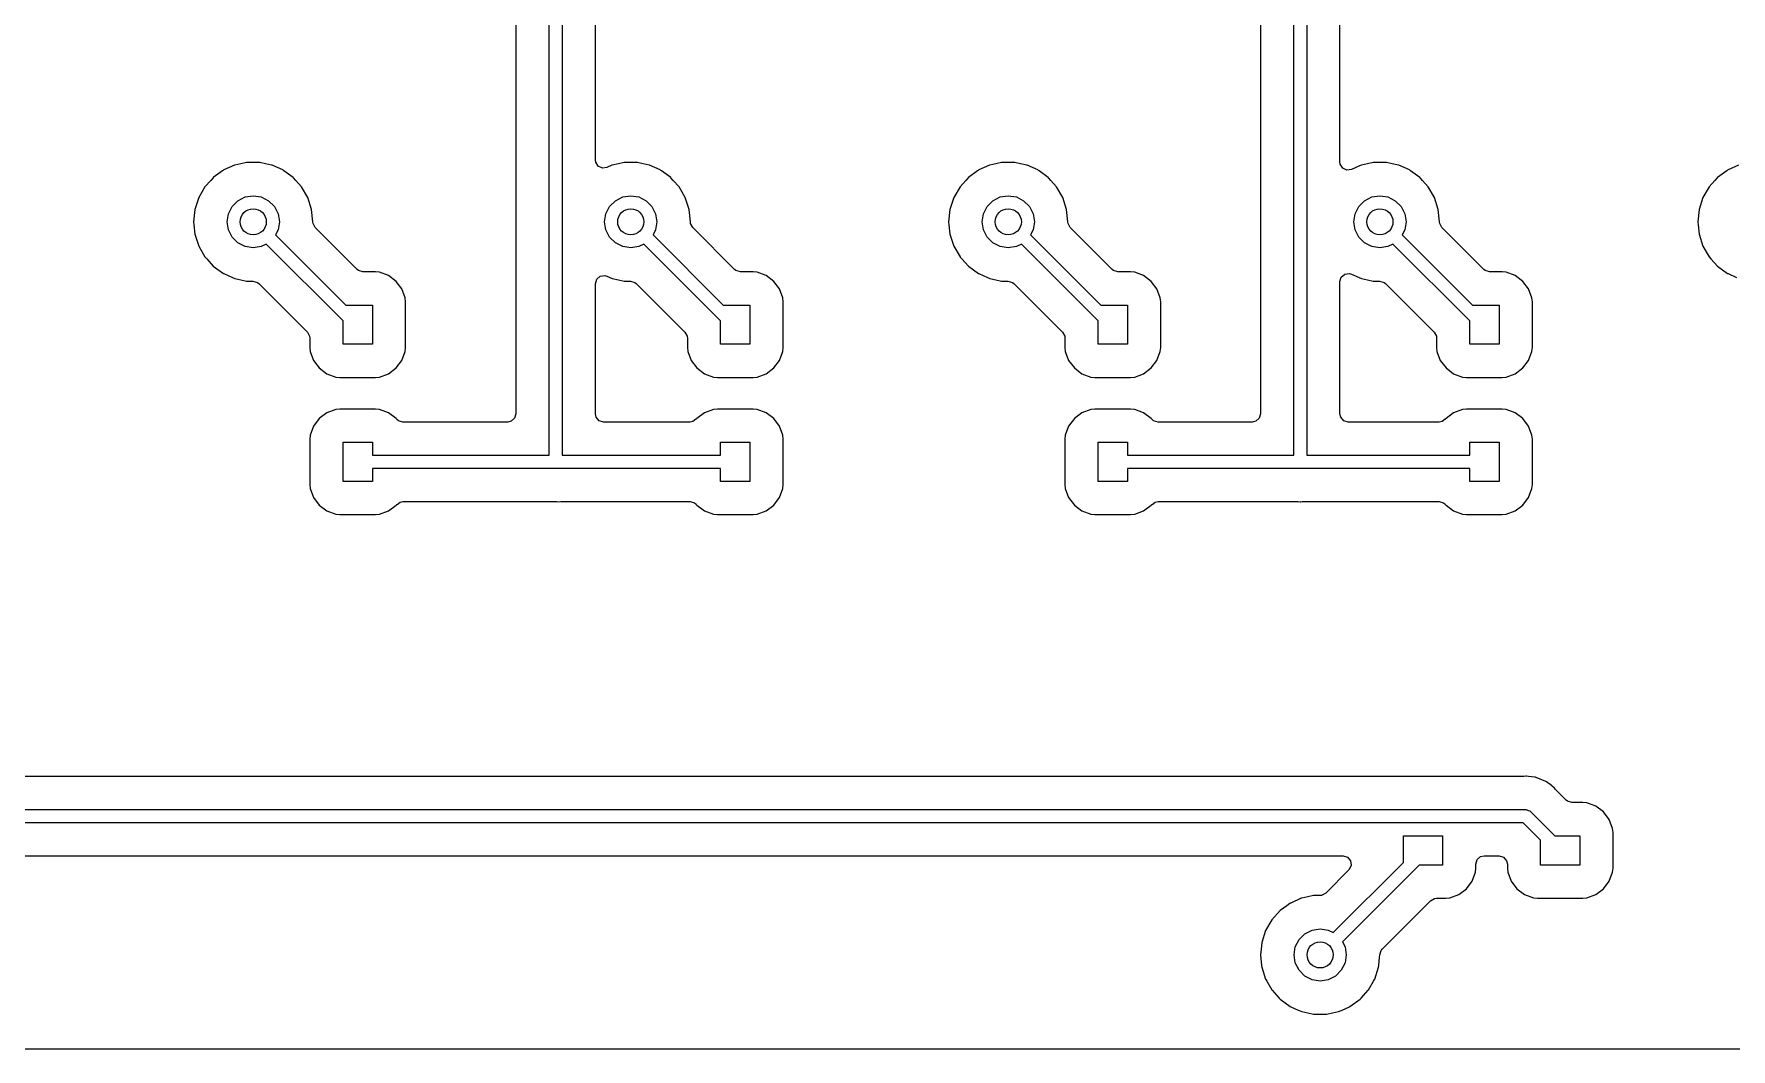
# Model space of a CAD drawing. Extents: x 1.41 to 5.39, y -5.53 to -2.36.
# Drawn here: x 2.048 to 3.071, y -5.529 to -4.917 of the extents above; entities that cross this region are included whole.
import ezdxf

# ---------------------------------------------------------------- set-up
doc = ezdxf.new("R2010")
doc.units = 0
doc.header["$MEASUREMENT"] = 0
doc.layers.add('BLACK', color=7, linetype='CONTINUOUS')

msp = doc.modelspace()

# ---------------------------------------------------------------- linework, layer by layer
at = {"layer": 'BLACK', "linetype": 'CONTINUOUS'}
for p, q in [((2.35827, -5.17126), (2.35827, -4.88189)), ((2.36614, -4.88189), (2.36614, -5.17126)), ((2.80709, -5.17126), (2.80709, -4.88189)), ((2.81496, -4.88189), (2.81496, -5.17126)), ((2.33825, -4.89678), (2.33825, -5.14628)), ((2.38616, -4.99321), (2.38616, -4.899)), ((2.78707, -4.89678), (2.78707, -5.14628)), ((2.83498, -4.99444), (2.83498, -4.899)), ((2.1614, -4.99976), (2.15586, -5.00378)), ((2.16173, -4.99952), (2.1614, -4.99976)), ((2.16194, -4.99937), (2.16173, -4.99952)), ((2.16173, -4.99952), (2.16173, -4.99952)), ((2.16218, -4.99926), (2.16194, -4.99937)), ((2.16857, -4.99641), (2.16218, -4.99926)), ((2.16218, -4.99926), (2.16218, -4.99926)), ((2.16881, -4.99631), (2.16857, -4.99641)), ((2.16857, -4.99641), (2.16857, -4.99641)), ((2.17248, -4.99553), (2.16881, -4.99631)), ((2.17591, -4.9948), (2.17248, -4.99553)), ((2.17616, -4.99474), (2.17591, -4.9948)), ((2.17591, -4.9948), (2.17591, -4.9948)), ((2.18368, -4.99474), (2.17616, -4.99474)), ((2.18393, -4.9948), (2.18368, -4.99474)), ((2.18736, -4.99553), (2.18393, -4.9948)), ((2.18393, -4.9948), (2.18393, -4.9948)), ((2.19103, -4.99631), (2.18736, -4.99553)), ((2.19127, -4.99641), (2.19103, -4.99631)), ((2.19767, -4.99926), (2.19127, -4.99641)), ((2.19127, -4.99641), (2.19127, -4.99641)), ((2.1979, -4.99937), (2.19767, -4.99926)), ((2.19767, -4.99926), (2.19767, -4.99926)), ((2.19811, -4.99952), (2.1979, -4.99937)), ((2.19844, -4.99976), (2.19811, -4.99952)), ((2.19811, -4.99952), (2.19811, -4.99952)), ((2.20399, -5.00378), (2.19844, -4.99976)), ((2.38635, -4.99456), (2.38616, -4.99321)), ((2.38784, -4.99693), (2.38635, -4.99456)), ((2.39037, -4.99812), (2.38784, -4.99693)), ((2.39314, -4.99774), (2.39037, -4.99812)), ((2.39613, -4.99641), (2.39314, -4.99774)), ((2.39637, -4.99631), (2.39613, -4.99641)), ((2.39613, -4.99641), (2.39613, -4.99641)), ((2.40004, -4.99553), (2.39637, -4.99631)), ((2.40347, -4.9948), (2.40004, -4.99553)), ((2.40372, -4.99474), (2.40347, -4.9948)), ((2.40347, -4.9948), (2.40347, -4.9948)), ((2.41124, -4.99474), (2.40372, -4.99474)), ((2.41149, -4.9948), (2.41124, -4.99474)), ((2.41492, -4.99553), (2.41149, -4.9948)), ((2.41149, -4.9948), (2.41149, -4.9948)), ((2.41859, -4.99631), (2.41492, -4.99553)), ((2.41883, -4.99641), (2.41859, -4.99631)), ((2.42523, -4.99926), (2.41883, -4.99641)), ((2.41883, -4.99641), (2.41883, -4.99641)), ((2.42546, -4.99937), (2.42523, -4.99926)), ((2.42523, -4.99926), (2.42523, -4.99926)), ((2.42567, -4.99952), (2.42546, -4.99937)), ((2.426, -4.99976), (2.42567, -4.99952)), ((2.42567, -4.99952), (2.42567, -4.99952)), ((2.43155, -5.00378), (2.426, -4.99976)), ((2.61652, -4.99976), (2.61097, -5.00378)), ((2.61685, -4.99952), (2.61652, -4.99976)), ((2.61706, -4.99937), (2.61685, -4.99952)), ((2.61685, -4.99952), (2.61685, -4.99952)), ((2.61729, -4.99926), (2.61706, -4.99937)), ((2.62369, -4.99641), (2.61729, -4.99926)), ((2.61729, -4.99926), (2.61729, -4.99926)), ((2.62393, -4.99631), (2.62369, -4.99641)), ((2.62369, -4.99641), (2.62369, -4.99641)), ((2.6276, -4.99553), (2.62393, -4.99631)), ((2.63103, -4.9948), (2.6276, -4.99553)), ((2.63128, -4.99474), (2.63103, -4.9948)), ((2.63103, -4.9948), (2.63103, -4.9948)), ((2.6388, -4.99474), (2.63128, -4.99474)), ((2.63905, -4.9948), (2.6388, -4.99474)), ((2.64248, -4.99553), (2.63905, -4.9948)), ((2.63905, -4.9948), (2.63905, -4.9948)), ((2.64615, -4.99631), (2.64248, -4.99553)), ((2.64639, -4.99641), (2.64615, -4.99631)), ((2.65278, -4.99926), (2.64639, -4.99641)), ((2.64639, -4.99641), (2.64639, -4.99641)), ((2.65302, -4.99937), (2.65278, -4.99926)), ((2.65278, -4.99926), (2.65278, -4.99926)), ((2.65323, -4.99952), (2.65302, -4.99937)), ((2.65356, -4.99976), (2.65323, -4.99952)), ((2.65323, -4.99952), (2.65323, -4.99952)), ((2.6591, -5.00378), (2.65356, -4.99976)), ((2.83517, -4.99579), (2.83498, -4.99444)), ((2.83666, -4.99816), (2.83517, -4.99579)), ((2.83919, -4.99934), (2.83666, -4.99816)), ((2.84196, -4.99897), (2.83919, -4.99934)), ((2.84628, -4.99705), (2.84196, -4.99897)), ((2.8477, -4.99641), (2.84628, -4.99705)), ((2.84794, -4.99631), (2.8477, -4.99641)), ((2.8477, -4.99641), (2.8477, -4.99641)), ((2.85162, -4.99553), (2.84794, -4.99631)), ((2.85504, -4.9948), (2.85162, -4.99553)), ((2.8553, -4.99474), (2.85504, -4.9948)), ((2.85504, -4.9948), (2.85504, -4.9948)), ((2.86281, -4.99474), (2.8553, -4.99474)), ((2.86307, -4.9948), (2.86281, -4.99474)), ((2.86649, -4.99553), (2.86307, -4.9948)), ((2.86307, -4.9948), (2.86307, -4.9948)), ((2.87017, -4.99631), (2.86649, -4.99553)), ((2.87041, -4.99641), (2.87017, -4.99631)), ((2.8768, -4.99926), (2.87041, -4.99641)), ((2.87041, -4.99641), (2.87041, -4.99641)), ((2.87704, -4.99937), (2.8768, -4.99926)), ((2.8768, -4.99926), (2.8768, -4.99926)), ((2.87725, -4.99952), (2.87704, -4.99937)), ((2.87758, -4.99976), (2.87725, -4.99952)), ((2.87725, -4.99952), (2.87725, -4.99952)), ((2.88312, -5.00378), (2.87758, -4.99976)), ((3.06809, -4.99976), (3.06255, -5.00378)), ((3.06842, -4.99952), (3.06809, -4.99976)), ((3.06863, -4.99937), (3.06842, -4.99952)), ((3.06842, -4.99952), (3.06842, -4.99952)), ((3.06887, -4.99926), (3.06863, -4.99937)), ((3.07526, -4.99641), (3.06887, -4.99926)), ((3.06887, -4.99926), (3.06887, -4.99926)), ((2.15083, -5.00937), (2.14707, -5.01588)), ((2.15431, -5.00551), (2.15083, -5.00937)), ((2.15568, -5.00398), (2.15431, -5.00551)), ((2.15586, -5.00378), (2.15568, -5.00398)), ((2.15568, -5.00398), (2.15568, -5.00398)), ((2.20416, -5.00398), (2.20399, -5.00378)), ((2.20554, -5.00551), (2.20416, -5.00398)), ((2.20416, -5.00398), (2.20416, -5.00398)), ((2.20902, -5.00937), (2.20554, -5.00551)), ((2.21278, -5.01588), (2.20902, -5.00937)), ((2.43172, -5.00398), (2.43155, -5.00378)), ((2.4331, -5.00551), (2.43172, -5.00398)), ((2.43172, -5.00398), (2.43172, -5.00398)), ((2.43658, -5.00937), (2.4331, -5.00551)), ((2.44034, -5.01588), (2.43658, -5.00937)), ((2.60594, -5.00937), (2.60218, -5.01588)), ((2.60942, -5.00551), (2.60594, -5.00937)), ((2.6108, -5.00398), (2.60942, -5.00551)), ((2.61097, -5.00378), (2.6108, -5.00398)), ((2.6108, -5.00398), (2.6108, -5.00398)), ((2.65928, -5.00398), (2.6591, -5.00378)), ((2.66066, -5.00551), (2.65928, -5.00398)), ((2.65928, -5.00398), (2.65928, -5.00398)), ((2.66414, -5.00937), (2.66066, -5.00551)), ((2.66789, -5.01588), (2.66414, -5.00937)), ((2.88329, -5.00398), (2.88312, -5.00378)), ((2.88467, -5.00551), (2.88329, -5.00398)), ((2.88329, -5.00398), (2.88329, -5.00398)), ((2.88815, -5.00937), (2.88467, -5.00551)), ((2.89191, -5.01588), (2.88815, -5.00937)), ((3.05752, -5.00937), (3.05376, -5.01588)), ((3.061, -5.00551), (3.05752, -5.00937)), ((3.06238, -5.00398), (3.061, -5.00551)), ((3.06255, -5.00378), (3.06238, -5.00398)), ((3.06238, -5.00398), (3.06238, -5.00398)), ((2.14707, -5.01588), (2.14474, -5.02303)), ((2.16494, -5.02565), (2.16718, -5.02126)), ((2.16718, -5.02126), (2.17066, -5.01777)), ((2.17066, -5.01777), (2.17505, -5.01553)), ((2.17505, -5.01553), (2.17992, -5.01476)), ((2.17992, -5.01476), (2.18479, -5.01553)), ((2.18479, -5.01553), (2.18918, -5.01777)), ((2.18918, -5.01777), (2.19266, -5.02126)), ((2.19266, -5.02126), (2.1949, -5.02565)), ((2.2151, -5.02303), (2.21278, -5.01588)), ((2.3925, -5.02565), (2.39474, -5.02126)), ((2.39474, -5.02126), (2.39822, -5.01777)), ((2.39822, -5.01777), (2.40261, -5.01553)), ((2.40261, -5.01553), (2.40748, -5.01476)), ((2.40748, -5.01476), (2.41235, -5.01553)), ((2.41235, -5.01553), (2.41674, -5.01777)), ((2.41674, -5.01777), (2.42022, -5.02126)), ((2.42022, -5.02126), (2.42246, -5.02565)), ((2.44266, -5.02303), (2.44034, -5.01588)), ((2.60218, -5.01588), (2.59986, -5.02303)), ((2.62006, -5.02565), (2.6223, -5.02126)), ((2.6223, -5.02126), (2.62578, -5.01777)), ((2.62578, -5.01777), (2.63017, -5.01553)), ((2.63017, -5.01553), (2.63504, -5.01476)), ((2.63504, -5.01476), (2.63991, -5.01553)), ((2.63991, -5.01553), (2.6443, -5.01777)), ((2.6443, -5.01777), (2.64778, -5.02126)), ((2.64778, -5.02126), (2.65002, -5.02565)), ((2.67022, -5.02303), (2.66789, -5.01588)), ((2.84408, -5.02565), (2.84631, -5.02126)), ((2.84631, -5.02126), (2.8498, -5.01777)), ((2.8498, -5.01777), (2.85419, -5.01553)), ((2.85419, -5.01553), (2.85906, -5.01476)), ((2.85906, -5.01476), (2.86392, -5.01553)), ((2.86392, -5.01553), (2.86831, -5.01777)), ((2.86831, -5.01777), (2.8718, -5.02126)), ((2.8718, -5.02126), (2.87403, -5.02565)), ((2.89423, -5.02303), (2.89191, -5.01588)), ((3.05376, -5.01588), (3.05144, -5.02303)), ((2.14474, -5.02303), (2.14396, -5.03051)), ((2.14396, -5.03051), (2.14398, -5.03077)), ((2.14398, -5.03077), (2.14415, -5.0324)), ((2.14415, -5.0324), (2.14474, -5.03799)), ((2.16417, -5.03051), (2.16494, -5.02565)), ((2.16494, -5.03538), (2.16417, -5.03051)), ((2.1949, -5.02565), (2.19567, -5.03051)), ((2.19567, -5.03051), (2.1949, -5.03538)), ((2.21589, -5.03051), (2.2151, -5.02303)), ((2.21587, -5.03064), (2.21589, -5.03051)), ((2.21597, -5.03157), (2.21587, -5.03064)), ((2.21731, -5.03402), (2.21597, -5.03157)), ((2.39173, -5.03051), (2.3925, -5.02565)), ((2.3925, -5.03538), (2.39173, -5.03051)), ((2.42246, -5.02565), (2.42323, -5.03051)), ((2.42323, -5.03051), (2.42246, -5.03538)), ((2.44345, -5.03051), (2.44266, -5.02303)), ((2.44343, -5.03064), (2.44345, -5.03051)), ((2.44353, -5.03157), (2.44343, -5.03064)), ((2.44487, -5.03402), (2.44353, -5.03157)), ((2.59986, -5.02303), (2.59907, -5.03051)), ((2.59907, -5.03051), (2.5991, -5.03077)), ((2.5991, -5.03077), (2.59927, -5.0324)), ((2.59927, -5.0324), (2.59986, -5.03799)), ((2.61929, -5.03051), (2.62006, -5.02565)), ((2.62006, -5.03538), (2.61929, -5.03051)), ((2.65002, -5.02565), (2.65079, -5.03051)), ((2.65079, -5.03051), (2.65002, -5.03538)), ((2.671, -5.03051), (2.67022, -5.02303)), ((2.67099, -5.03064), (2.671, -5.03051)), ((2.67109, -5.03157), (2.67099, -5.03064)), ((2.67243, -5.03402), (2.67109, -5.03157)), ((2.84331, -5.03051), (2.84408, -5.02565)), ((2.84408, -5.03538), (2.84331, -5.03051)), ((2.87403, -5.02565), (2.8748, -5.03051)), ((2.8748, -5.03051), (2.87403, -5.03538)), ((2.89502, -5.03051), (2.89423, -5.02303)), ((2.89501, -5.03064), (2.89502, -5.03051)), ((2.89511, -5.03157), (2.89501, -5.03064)), ((2.89645, -5.03402), (2.89511, -5.03157)), ((3.05144, -5.02303), (3.05065, -5.03051)), ((3.05065, -5.03051), (3.05068, -5.03077)), ((3.05068, -5.03077), (3.05085, -5.0324)), ((3.05085, -5.0324), (3.05144, -5.03799)), ((2.14474, -5.03799), (2.14707, -5.04514)), ((2.16718, -5.03977), (2.16494, -5.03538)), ((2.17066, -5.04325), (2.16718, -5.03977)), ((2.1949, -5.03538), (2.19337, -5.03839)), ((2.19337, -5.03839), (2.23569, -5.08071)), ((2.24253, -5.05924), (2.21731, -5.03402)), ((2.39474, -5.03977), (2.3925, -5.03538)), ((2.39822, -5.04325), (2.39474, -5.03977)), ((2.42246, -5.03538), (2.42092, -5.03839)), ((2.42092, -5.03839), (2.46324, -5.08071)), ((2.47008, -5.05924), (2.44487, -5.03402)), ((2.59986, -5.03799), (2.60218, -5.04514)), ((2.6223, -5.03977), (2.62006, -5.03538)), ((2.62578, -5.04325), (2.6223, -5.03977)), ((2.65002, -5.03538), (2.64848, -5.03839)), ((2.64848, -5.03839), (2.6908, -5.08071)), ((2.69764, -5.05924), (2.67243, -5.03402)), ((2.84631, -5.03977), (2.84408, -5.03538)), ((2.8498, -5.04325), (2.84631, -5.03977)), ((2.87403, -5.03538), (2.8725, -5.03839)), ((2.8725, -5.03839), (2.91482, -5.08071)), ((2.92166, -5.05924), (2.89645, -5.03402)), ((3.05144, -5.03799), (3.05376, -5.04514)), ((2.14707, -5.04514), (2.15083, -5.05165)), ((2.15083, -5.05165), (2.151, -5.05184)), ((2.151, -5.05184), (2.151, -5.05184)), ((2.151, -5.05184), (2.15187, -5.05281)), ((2.15187, -5.05281), (2.15586, -5.05724)), ((2.17505, -5.04549), (2.17066, -5.04325)), ((2.17992, -5.04626), (2.17505, -5.04549)), ((2.18479, -5.04549), (2.17992, -5.04626)), ((2.1878, -5.04396), (2.18479, -5.04549)), ((2.23406, -5.09021), (2.1878, -5.04396)), ((2.40261, -5.04549), (2.39822, -5.04325)), ((2.40748, -5.04626), (2.40261, -5.04549)), ((2.41235, -5.04549), (2.40748, -5.04626)), ((2.41536, -5.04396), (2.41235, -5.04549)), ((2.46161, -5.09021), (2.41536, -5.04396)), ((2.60218, -5.04514), (2.60594, -5.05165)), ((2.60594, -5.05165), (2.60612, -5.05184)), ((2.60612, -5.05184), (2.60612, -5.05184)), ((2.60612, -5.05184), (2.60699, -5.05281)), ((2.60699, -5.05281), (2.61097, -5.05724)), ((2.63017, -5.04549), (2.62578, -5.04325)), ((2.63504, -5.04626), (2.63017, -5.04549)), ((2.63991, -5.04549), (2.63504, -5.04626)), ((2.64292, -5.04396), (2.63991, -5.04549)), ((2.68917, -5.09021), (2.64292, -5.04396)), ((2.85419, -5.04549), (2.8498, -5.04325)), ((2.85906, -5.04626), (2.85419, -5.04549)), ((2.86392, -5.04549), (2.85906, -5.04626)), ((2.86693, -5.04396), (2.86392, -5.04549)), ((2.91319, -5.09021), (2.86693, -5.04396)), ((3.05376, -5.04514), (3.05752, -5.05165)), ((3.05752, -5.05165), (3.05769, -5.05184)), ((3.05769, -5.05184), (3.05769, -5.05184)), ((3.05769, -5.05184), (3.05856, -5.05281)), ((3.05856, -5.05281), (3.06255, -5.05724)), ((2.15586, -5.05724), (2.16194, -5.06166)), ((2.16194, -5.06166), (2.16218, -5.06176)), ((2.16218, -5.06176), (2.16218, -5.06176)), ((2.16218, -5.06176), (2.16737, -5.06408)), ((2.24335, -5.0599), (2.24253, -5.05924)), ((2.24603, -5.06069), (2.24335, -5.0599)), ((2.25367, -5.06069), (2.24603, -5.06069)), ((2.25611, -5.06095), (2.25367, -5.06069)), ((2.26148, -5.06297), (2.25611, -5.06095)), ((2.26607, -5.06641), (2.26148, -5.06297)), ((2.38695, -5.06513), (2.38906, -5.0633)), ((2.38906, -5.0633), (2.39183, -5.0629)), ((2.39183, -5.0629), (2.39314, -5.06328)), ((2.39314, -5.06328), (2.39637, -5.06472)), ((2.47091, -5.0599), (2.47008, -5.05924)), ((2.47359, -5.06069), (2.47091, -5.0599)), ((2.48123, -5.06069), (2.47359, -5.06069)), ((2.48367, -5.06095), (2.48123, -5.06069)), ((2.48904, -5.06297), (2.48367, -5.06095)), ((2.49363, -5.06641), (2.48904, -5.06297)), ((2.61097, -5.05724), (2.61706, -5.06166)), ((2.61706, -5.06166), (2.61729, -5.06176)), ((2.61729, -5.06176), (2.61729, -5.06176)), ((2.61729, -5.06176), (2.62249, -5.06408)), ((2.69847, -5.0599), (2.69764, -5.05924)), ((2.70115, -5.06069), (2.69847, -5.0599)), ((2.70878, -5.06069), (2.70115, -5.06069)), ((2.71123, -5.06095), (2.70878, -5.06069)), ((2.7166, -5.06297), (2.71123, -5.06095)), ((2.72119, -5.06641), (2.7166, -5.06297)), ((2.83577, -5.0639), (2.83788, -5.06207)), ((2.83788, -5.06207), (2.84065, -5.06167)), ((2.84065, -5.06167), (2.84196, -5.06205)), ((2.84196, -5.06205), (2.84794, -5.06472)), ((2.92248, -5.0599), (2.92166, -5.05924)), ((2.92517, -5.06069), (2.92248, -5.0599)), ((2.9328, -5.06069), (2.92517, -5.06069)), ((2.93525, -5.06095), (2.9328, -5.06069)), ((2.94062, -5.06297), (2.93525, -5.06095)), ((2.94521, -5.06641), (2.94062, -5.06297)), ((3.06255, -5.05724), (3.06863, -5.06166)), ((3.06863, -5.06166), (3.06887, -5.06176)), ((3.06887, -5.06176), (3.06887, -5.06176)), ((3.06887, -5.06176), (3.07407, -5.06408)), ((2.16737, -5.06408), (2.16881, -5.06472)), ((2.16881, -5.06472), (2.17248, -5.0655)), ((2.17248, -5.0655), (2.17591, -5.06623)), ((2.17591, -5.06623), (2.17591, -5.06623)), ((2.17591, -5.06623), (2.17616, -5.06628)), ((2.17616, -5.06628), (2.17975, -5.06628)), ((2.17975, -5.06628), (2.18244, -5.06707)), ((2.18244, -5.06707), (2.18326, -5.06773)), ((2.18326, -5.06773), (2.21258, -5.09705)), ((2.26951, -5.071), (2.26607, -5.06641)), ((2.27153, -5.07637), (2.26951, -5.071)), ((2.38616, -5.06781), (2.38695, -5.06513)), ((2.38616, -5.14628), (2.38616, -5.06781)), ((2.39637, -5.06472), (2.40004, -5.0655)), ((2.40004, -5.0655), (2.40347, -5.06623)), ((2.40347, -5.06623), (2.40347, -5.06623)), ((2.40347, -5.06623), (2.40372, -5.06628)), ((2.40372, -5.06628), (2.40731, -5.06628)), ((2.40731, -5.06628), (2.41, -5.06707)), ((2.41, -5.06707), (2.41082, -5.06773)), ((2.41082, -5.06773), (2.44014, -5.09705)), ((2.49707, -5.071), (2.49363, -5.06641)), ((2.49908, -5.07637), (2.49707, -5.071)), ((2.62249, -5.06408), (2.62393, -5.06472)), ((2.62393, -5.06472), (2.6276, -5.0655)), ((2.6276, -5.0655), (2.63103, -5.06623)), ((2.63103, -5.06623), (2.63103, -5.06623)), ((2.63103, -5.06623), (2.63128, -5.06628)), ((2.63128, -5.06628), (2.63487, -5.06628)), ((2.63487, -5.06628), (2.63755, -5.06707)), ((2.63755, -5.06707), (2.63838, -5.06773)), ((2.63838, -5.06773), (2.6677, -5.09705)), ((2.72463, -5.071), (2.72119, -5.06641)), ((2.72664, -5.07637), (2.72463, -5.071)), ((2.83498, -5.06658), (2.83577, -5.0639)), ((2.83498, -5.14628), (2.83498, -5.06658)), ((2.84794, -5.06472), (2.85162, -5.0655)), ((2.85162, -5.0655), (2.85504, -5.06623)), ((2.85504, -5.06623), (2.85504, -5.06623)), ((2.85504, -5.06623), (2.8553, -5.06628)), ((2.8553, -5.06628), (2.85889, -5.06628)), ((2.85889, -5.06628), (2.86157, -5.06707)), ((2.86157, -5.06707), (2.8624, -5.06773)), ((2.8624, -5.06773), (2.89172, -5.09705)), ((2.94865, -5.071), (2.94521, -5.06641)), ((2.95066, -5.07637), (2.94865, -5.071)), ((2.23569, -5.08071), (2.25177, -5.08071)), ((2.25177, -5.08071), (2.25177, -5.10433)), ((2.27179, -5.07881), (2.27153, -5.07637)), ((2.27179, -5.10623), (2.27179, -5.07881)), ((2.46324, -5.08071), (2.47933, -5.08071)), ((2.47933, -5.08071), (2.47933, -5.10433)), ((2.49935, -5.07881), (2.49908, -5.07637)), ((2.49935, -5.10623), (2.49935, -5.07881)), ((2.6908, -5.08071), (2.70689, -5.08071)), ((2.70689, -5.08071), (2.70689, -5.10433)), ((2.72691, -5.07881), (2.72664, -5.07637)), ((2.72691, -5.10623), (2.72691, -5.07881)), ((2.91482, -5.08071), (2.93091, -5.08071)), ((2.93091, -5.08071), (2.93091, -5.10433)), ((2.95093, -5.07881), (2.95066, -5.07637)), ((2.95093, -5.10623), (2.95093, -5.07881)), ((2.23406, -5.10433), (2.23406, -5.09021)), ((2.46161, -5.10433), (2.46161, -5.09021)), ((2.68917, -5.10433), (2.68917, -5.09021)), ((2.91319, -5.10433), (2.91319, -5.09021)), ((2.21258, -5.09705), (2.21392, -5.09951)), ((2.21392, -5.09951), (2.21404, -5.10056)), ((2.21404, -5.10056), (2.21404, -5.10623)), ((2.25177, -5.10433), (2.23406, -5.10433)), ((2.44014, -5.09705), (2.44148, -5.09951)), ((2.44148, -5.09951), (2.44159, -5.10056)), ((2.44159, -5.10056), (2.44159, -5.10623)), ((2.47933, -5.10433), (2.46161, -5.10433)), ((2.6677, -5.09705), (2.66904, -5.09951)), ((2.66904, -5.09951), (2.66915, -5.10056)), ((2.66915, -5.10056), (2.66915, -5.10623)), ((2.70689, -5.10433), (2.68917, -5.10433)), ((2.89172, -5.09705), (2.89306, -5.09951)), ((2.89306, -5.09951), (2.89317, -5.10056)), ((2.89317, -5.10056), (2.89317, -5.10623)), ((2.93091, -5.10433), (2.91319, -5.10433)), ((2.21404, -5.10623), (2.2143, -5.10867)), ((2.2143, -5.10867), (2.21631, -5.11404)), ((2.21631, -5.11404), (2.21975, -5.11863)), ((2.26607, -5.11863), (2.26951, -5.11404)), ((2.26951, -5.11404), (2.27153, -5.10867)), ((2.27153, -5.10867), (2.27179, -5.10623)), ((2.44159, -5.10623), (2.44186, -5.10867)), ((2.44186, -5.10867), (2.44387, -5.11404)), ((2.44387, -5.11404), (2.44731, -5.11863)), ((2.49363, -5.11863), (2.49707, -5.11404)), ((2.49707, -5.11404), (2.49908, -5.10867)), ((2.49908, -5.10867), (2.49935, -5.10623)), ((2.66915, -5.10623), (2.66942, -5.10867)), ((2.66942, -5.10867), (2.67143, -5.11404)), ((2.67143, -5.11404), (2.67487, -5.11863)), ((2.72119, -5.11863), (2.72463, -5.11404)), ((2.72463, -5.11404), (2.72664, -5.10867)), ((2.72664, -5.10867), (2.72691, -5.10623)), ((2.89317, -5.10623), (2.89344, -5.10867)), ((2.89344, -5.10867), (2.89545, -5.11404)), ((2.89545, -5.11404), (2.89889, -5.11863)), ((2.94521, -5.11863), (2.94865, -5.11404)), ((2.94865, -5.11404), (2.95066, -5.10867)), ((2.95066, -5.10867), (2.95093, -5.10623)), ((2.21975, -5.11863), (2.22434, -5.12207)), ((2.22434, -5.12207), (2.22971, -5.12408)), ((2.22971, -5.12408), (2.23216, -5.12435)), ((2.23216, -5.12435), (2.25367, -5.12435)), ((2.25367, -5.12435), (2.25611, -5.12408)), ((2.25611, -5.12408), (2.26148, -5.12207)), ((2.26148, -5.12207), (2.26607, -5.11863)), ((2.44731, -5.11863), (2.4519, -5.12207)), ((2.4519, -5.12207), (2.45727, -5.12408)), ((2.45727, -5.12408), (2.45972, -5.12435)), ((2.45972, -5.12435), (2.48123, -5.12435)), ((2.48123, -5.12435), (2.48367, -5.12408)), ((2.48367, -5.12408), (2.48904, -5.12207)), ((2.48904, -5.12207), (2.49363, -5.11863)), ((2.67487, -5.11863), (2.67946, -5.12207)), ((2.67946, -5.12207), (2.68483, -5.12408)), ((2.68483, -5.12408), (2.68728, -5.12435)), ((2.68728, -5.12435), (2.70878, -5.12435)), ((2.70878, -5.12435), (2.71123, -5.12408)), ((2.71123, -5.12408), (2.7166, -5.12207)), ((2.7166, -5.12207), (2.72119, -5.11863)), ((2.89889, -5.11863), (2.90348, -5.12207)), ((2.90348, -5.12207), (2.90885, -5.12408)), ((2.90885, -5.12408), (2.91129, -5.12435)), ((2.91129, -5.12435), (2.9328, -5.12435)), ((2.9328, -5.12435), (2.93525, -5.12408)), ((2.93525, -5.12408), (2.94062, -5.12207)), ((2.94062, -5.12207), (2.94521, -5.11863)), ((2.22971, -5.14363), (2.22434, -5.14565)), ((2.23216, -5.14337), (2.22971, -5.14363)), ((2.25367, -5.14337), (2.23216, -5.14337)), ((2.25611, -5.14363), (2.25367, -5.14337)), ((2.26148, -5.14565), (2.25611, -5.14363)), ((2.45727, -5.14363), (2.4519, -5.14565)), ((2.45972, -5.14337), (2.45727, -5.14363)), ((2.48123, -5.14337), (2.45972, -5.14337)), ((2.48367, -5.14363), (2.48123, -5.14337)), ((2.48904, -5.14565), (2.48367, -5.14363)), ((2.68483, -5.14363), (2.67946, -5.14565)), ((2.68728, -5.14337), (2.68483, -5.14363)), ((2.70878, -5.14337), (2.68728, -5.14337)), ((2.71123, -5.14363), (2.70878, -5.14337)), ((2.7166, -5.14565), (2.71123, -5.14363)), ((2.90885, -5.14363), (2.90348, -5.14565)), ((2.91129, -5.14337), (2.90885, -5.14363)), ((2.9328, -5.14337), (2.91129, -5.14337)), ((2.93525, -5.14363), (2.9328, -5.14337)), ((2.94062, -5.14565), (2.93525, -5.14363)), ((2.21631, -5.15367), (2.2143, -5.15904)), ((2.21975, -5.14908), (2.21631, -5.15367)), ((2.22434, -5.14565), (2.21975, -5.14908)), ((2.26607, -5.14908), (2.26148, -5.14565)), ((2.26629, -5.14937), (2.26607, -5.14908)), ((2.26654, -5.14962), (2.26629, -5.14937)), ((2.26656, -5.14959), (2.26654, -5.14962)), ((2.26749, -5.15045), (2.26656, -5.14959)), ((2.27017, -5.15124), (2.26749, -5.15045)), ((2.33329, -5.15124), (2.27017, -5.15124)), ((2.33535, -5.15079), (2.33329, -5.15124)), ((2.33746, -5.14896), (2.33535, -5.15079)), ((2.33825, -5.14628), (2.33746, -5.14896)), ((2.38661, -5.14834), (2.38616, -5.14628)), ((2.38844, -5.15045), (2.38661, -5.14834)), ((2.39112, -5.15124), (2.38844, -5.15045)), ((2.44322, -5.15124), (2.39112, -5.15124)), ((2.44495, -5.15093), (2.44322, -5.15124)), ((2.44679, -5.14955), (2.44495, -5.15093)), ((2.44685, -5.14962), (2.44679, -5.14955)), ((2.4471, -5.14937), (2.44685, -5.14962)), ((2.44731, -5.14908), (2.4471, -5.14937)), ((2.4519, -5.14565), (2.44731, -5.14908)), ((2.49363, -5.14908), (2.48904, -5.14565)), ((2.49707, -5.15367), (2.49363, -5.14908)), ((2.49908, -5.15904), (2.49707, -5.15367)), ((2.67143, -5.15367), (2.66942, -5.15904)), ((2.67487, -5.14908), (2.67143, -5.15367)), ((2.67946, -5.14565), (2.67487, -5.14908)), ((2.72119, -5.14908), (2.7166, -5.14565)), ((2.7214, -5.14937), (2.72119, -5.14908)), ((2.72165, -5.14962), (2.7214, -5.14937)), ((2.72168, -5.14959), (2.72165, -5.14962)), ((2.72261, -5.15045), (2.72168, -5.14959)), ((2.72529, -5.15124), (2.72261, -5.15045)), ((2.78211, -5.15124), (2.72529, -5.15124)), ((2.78417, -5.15079), (2.78211, -5.15124)), ((2.78628, -5.14896), (2.78417, -5.15079)), ((2.78707, -5.14628), (2.78628, -5.14896)), ((2.83543, -5.14834), (2.83498, -5.14628)), ((2.83726, -5.15045), (2.83543, -5.14834)), ((2.83994, -5.15124), (2.83726, -5.15045)), ((2.89479, -5.15124), (2.83994, -5.15124)), ((2.89652, -5.15093), (2.89479, -5.15124)), ((2.89836, -5.14955), (2.89652, -5.15093)), ((2.89843, -5.14962), (2.89836, -5.14955)), ((2.89868, -5.14937), (2.89843, -5.14962)), ((2.89889, -5.14908), (2.89868, -5.14937)), ((2.90348, -5.14565), (2.89889, -5.14908)), ((2.94521, -5.14908), (2.94062, -5.14565)), ((2.94865, -5.15367), (2.94521, -5.14908)), ((2.95066, -5.15904), (2.94865, -5.15367)), ((2.2143, -5.15904), (2.21404, -5.16149)), ((2.21404, -5.16149), (2.21404, -5.1889)), ((2.23406, -5.18701), (2.23406, -5.16339)), ((2.23406, -5.16339), (2.25177, -5.16339)), ((2.25177, -5.16339), (2.25177, -5.17126)), ((2.46161, -5.17126), (2.46161, -5.16339)), ((2.46161, -5.16339), (2.47933, -5.16339)), ((2.47933, -5.16339), (2.47933, -5.18701)), ((2.49935, -5.16149), (2.49908, -5.15904)), ((2.49935, -5.1889), (2.49935, -5.16149)), ((2.66942, -5.15904), (2.66915, -5.16149)), ((2.66915, -5.16149), (2.66915, -5.1889)), ((2.68917, -5.18701), (2.68917, -5.16339)), ((2.68917, -5.16339), (2.70689, -5.16339)), ((2.70689, -5.16339), (2.70689, -5.17126)), ((2.91319, -5.17126), (2.91319, -5.16339)), ((2.91319, -5.16339), (2.93091, -5.16339)), ((2.93091, -5.16339), (2.93091, -5.18701)), ((2.95093, -5.16149), (2.95066, -5.15904)), ((2.95093, -5.1889), (2.95093, -5.16149)), ((2.25177, -5.17126), (2.35827, -5.17126)), ((2.36614, -5.17126), (2.46161, -5.17126)), ((2.70689, -5.17126), (2.80709, -5.17126)), ((2.81496, -5.17126), (2.91319, -5.17126)), ((2.46161, -5.17913), (2.25177, -5.17913)), ((2.25177, -5.17913), (2.25177, -5.18701)), ((2.46161, -5.18701), (2.46161, -5.17913)), ((2.91319, -5.17913), (2.70689, -5.17913)), ((2.70689, -5.17913), (2.70689, -5.18701)), ((2.91319, -5.18701), (2.91319, -5.17913)), ((2.21404, -5.1889), (2.2143, -5.19135)), ((2.2143, -5.19135), (2.21631, -5.19672)), ((2.25177, -5.18701), (2.23406, -5.18701)), ((2.47933, -5.18701), (2.46161, -5.18701)), ((2.49707, -5.19672), (2.49908, -5.19135)), ((2.49908, -5.19135), (2.49935, -5.1889)), ((2.66915, -5.1889), (2.66942, -5.19135)), ((2.66942, -5.19135), (2.67143, -5.19672)), ((2.70689, -5.18701), (2.68917, -5.18701)), ((2.93091, -5.18701), (2.91319, -5.18701)), ((2.94865, -5.19672), (2.95066, -5.19135)), ((2.95066, -5.19135), (2.95093, -5.1889)), ((2.21631, -5.19672), (2.21975, -5.20131)), ((2.21975, -5.20131), (2.22434, -5.20475)), ((2.22434, -5.20475), (2.22971, -5.20676)), ((2.22971, -5.20676), (2.23216, -5.20703)), ((2.25367, -5.20703), (2.25611, -5.20676)), ((2.25611, -5.20676), (2.26148, -5.20475)), ((2.26148, -5.20475), (2.26607, -5.20131)), ((2.26607, -5.20131), (2.26629, -5.20103)), ((2.26629, -5.20103), (2.26654, -5.20078)), ((2.26654, -5.20078), (2.2666, -5.20084)), ((2.2666, -5.20084), (2.26844, -5.19947)), ((2.26844, -5.19947), (2.27017, -5.19915)), ((2.27017, -5.19915), (2.36228, -5.19915)), ((2.36228, -5.19915), (2.36293, -5.1992)), ((2.36293, -5.1992), (2.36417, -5.19936)), ((2.36417, -5.19936), (2.36542, -5.1992)), ((2.36542, -5.1992), (2.36607, -5.19915)), ((2.36607, -5.19915), (2.44322, -5.19915)), ((2.44322, -5.19915), (2.4459, -5.19994)), ((2.4459, -5.19994), (2.44682, -5.2008)), ((2.44682, -5.2008), (2.44685, -5.20078)), ((2.44685, -5.20078), (2.4471, -5.20103)), ((2.4471, -5.20103), (2.44731, -5.20131)), ((2.44731, -5.20131), (2.4519, -5.20475)), ((2.4519, -5.20475), (2.45727, -5.20676)), ((2.45727, -5.20676), (2.45972, -5.20703)), ((2.48123, -5.20703), (2.48367, -5.20676)), ((2.48367, -5.20676), (2.48904, -5.20475)), ((2.48904, -5.20475), (2.49363, -5.20131)), ((2.49363, -5.20131), (2.49707, -5.19672)), ((2.67143, -5.19672), (2.67487, -5.20131)), ((2.67487, -5.20131), (2.67946, -5.20475)), ((2.67946, -5.20475), (2.68483, -5.20676)), ((2.68483, -5.20676), (2.68728, -5.20703)), ((2.70878, -5.20703), (2.71123, -5.20676)), ((2.71123, -5.20676), (2.7166, -5.20475)), ((2.7166, -5.20475), (2.72119, -5.20131)), ((2.72119, -5.20131), (2.7214, -5.20103)), ((2.7214, -5.20103), (2.72165, -5.20078)), ((2.72165, -5.20078), (2.72172, -5.20084)), ((2.72172, -5.20084), (2.72356, -5.19947)), ((2.72356, -5.19947), (2.72529, -5.19915)), ((2.72529, -5.19915), (2.80913, -5.19915)), ((2.80913, -5.19915), (2.80978, -5.1992)), ((2.80978, -5.1992), (2.81102, -5.19936)), ((2.81102, -5.19936), (2.81135, -5.19932)), ((2.81135, -5.19932), (2.81227, -5.1992)), ((2.81227, -5.1992), (2.81292, -5.19915)), ((2.81292, -5.19915), (2.89479, -5.19915)), ((2.89479, -5.19915), (2.89747, -5.19994)), ((2.89747, -5.19994), (2.8984, -5.2008)), ((2.8984, -5.2008), (2.89843, -5.20078)), ((2.89843, -5.20078), (2.89868, -5.20103)), ((2.89868, -5.20103), (2.89889, -5.20131)), ((2.89889, -5.20131), (2.90348, -5.20475)), ((2.90348, -5.20475), (2.90885, -5.20676)), ((2.90885, -5.20676), (2.91129, -5.20703)), ((2.9328, -5.20703), (2.93525, -5.20676)), ((2.93525, -5.20676), (2.94062, -5.20475)), ((2.94062, -5.20475), (2.94521, -5.20131)), ((2.94521, -5.20131), (2.94865, -5.19672)), ((2.23216, -5.20703), (2.25367, -5.20703)), ((2.45972, -5.20703), (2.48123, -5.20703)), ((2.68728, -5.20703), (2.70878, -5.20703)), ((2.91129, -5.20703), (2.9328, -5.20703)), ((2.94517, -5.36484), (1.73149, -5.36484)), ((2.94582, -5.3648), (2.94517, -5.36484)), ((2.94707, -5.36464), (2.94582, -5.3648)), ((2.94739, -5.36468), (2.94707, -5.36464)), ((2.94864, -5.36484), (2.94739, -5.36468)), ((2.9505, -5.36509), (2.94864, -5.36484)), ((2.94864, -5.36484), (2.94864, -5.36484)), ((2.94864, -5.36484), (2.94864, -5.36484)), ((2.95256, -5.36536), (2.9505, -5.36509)), ((2.953, -5.36542), (2.95256, -5.36536)), ((2.95332, -5.36546), (2.953, -5.36542)), ((2.953, -5.36542), (2.953, -5.36542)), ((2.95915, -5.36787), (2.95332, -5.36546)), ((2.95941, -5.36807), (2.95915, -5.36787)), ((2.9624, -5.37037), (2.95941, -5.36807)), ((2.95941, -5.36807), (2.95941, -5.36807)), ((2.9629, -5.37075), (2.9624, -5.37037)), ((2.96415, -5.37171), (2.9629, -5.37075)), ((2.9629, -5.37075), (2.9629, -5.37075)), ((2.96435, -5.37197), (2.96415, -5.37171)), ((2.96492, -5.37271), (2.96435, -5.37197)), ((2.96535, -5.3732), (2.96492, -5.37271)), ((2.97127, -5.37912), (2.96535, -5.3732)), ((2.97209, -5.37978), (2.97127, -5.37912)), ((2.97477, -5.38057), (2.97209, -5.37978)), ((2.98142, -5.38057), (2.97477, -5.38057)), ((2.98387, -5.38084), (2.98142, -5.38057)), ((1.72114, -5.38486), (2.94707, -5.38486)), ((2.94707, -5.38486), (2.94737, -5.38496)), ((2.94737, -5.38496), (2.94768, -5.38491)), ((2.94768, -5.38491), (2.9485, -5.38533)), ((2.9485, -5.38533), (2.94938, -5.38561)), ((2.94938, -5.38561), (2.94957, -5.38587)), ((2.94957, -5.38587), (2.94985, -5.38601)), ((2.94985, -5.38601), (2.96443, -5.40059)), ((2.98924, -5.38285), (2.98387, -5.38084)), ((2.99383, -5.38629), (2.98924, -5.38285)), ((2.99718, -5.39076), (2.99383, -5.38629)), ((2.99727, -5.39088), (2.99718, -5.39076)), ((2.99928, -5.39625), (2.99727, -5.39088)), ((2.94544, -5.39274), (1.71951, -5.39274)), ((2.87323, -5.41668), (2.87323, -5.40059)), ((2.87323, -5.40059), (2.89685, -5.40059)), ((2.89685, -5.40059), (2.89685, -5.41831)), ((2.95591, -5.40321), (2.94544, -5.39274)), ((2.96443, -5.40059), (2.97953, -5.40059)), ((2.97953, -5.40059), (2.97953, -5.41831)), ((2.99955, -5.3987), (2.99928, -5.39625)), ((2.99955, -5.4202), (2.99955, -5.3987)), ((2.95591, -5.41831), (2.95591, -5.40321)), ((1.7214, -5.41276), (2.83686, -5.41276)), ((2.84037, -5.42122), (2.82637, -5.43522)), ((2.83091, -5.459), (2.87323, -5.41668)), ((2.88273, -5.41831), (2.83648, -5.46456)), ((2.83686, -5.41276), (2.83954, -5.41354)), ((2.83954, -5.41354), (2.84137, -5.41566)), ((2.84061, -5.42096), (2.84037, -5.42122)), ((2.84177, -5.41842), (2.84061, -5.42096)), ((2.84137, -5.41566), (2.84177, -5.41842)), ((2.89685, -5.41831), (2.88273, -5.41831)), ((2.9166, -5.42265), (2.91687, -5.4202)), ((2.91687, -5.41772), (2.91766, -5.41503)), ((2.91687, -5.4202), (2.91687, -5.41772)), ((2.91766, -5.41503), (2.91977, -5.4132)), ((2.91977, -5.4132), (2.92183, -5.41276)), ((2.92183, -5.41276), (2.93093, -5.41276)), ((2.93093, -5.41276), (2.93361, -5.41354)), ((2.93361, -5.41354), (2.93544, -5.41566)), ((2.93544, -5.41566), (2.93589, -5.41772)), ((2.93589, -5.41772), (2.93589, -5.4202)), ((2.93589, -5.4202), (2.93615, -5.42265)), ((2.97953, -5.41831), (2.95591, -5.41831)), ((2.99928, -5.42265), (2.99955, -5.4202)), ((2.91115, -5.43261), (2.91459, -5.42802)), ((2.91459, -5.42802), (2.9166, -5.42265)), ((2.93615, -5.42265), (2.93816, -5.42802)), ((2.93816, -5.42802), (2.9416, -5.43261)), ((2.99383, -5.43261), (2.99727, -5.42802)), ((2.99727, -5.42802), (2.99928, -5.42265)), ((2.80484, -5.44145), (2.80287, -5.44288)), ((2.80505, -5.44129), (2.80484, -5.44145)), ((2.80484, -5.44145), (2.80484, -5.44145)), ((2.80529, -5.44119), (2.80505, -5.44129)), ((2.81168, -5.43834), (2.80529, -5.44119)), ((2.80529, -5.44119), (2.80529, -5.44119)), ((2.81192, -5.43824), (2.81168, -5.43834)), ((2.81168, -5.43834), (2.81168, -5.43834)), ((2.8156, -5.43745), (2.81192, -5.43824)), ((2.81902, -5.43673), (2.8156, -5.43745)), ((2.81927, -5.43667), (2.81902, -5.43673)), ((2.81902, -5.43673), (2.81902, -5.43673)), ((2.82286, -5.43667), (2.81927, -5.43667)), ((2.82392, -5.43656), (2.82286, -5.43667)), ((2.82637, -5.43522), (2.82392, -5.43656)), ((2.86042, -5.46893), (2.88957, -5.43978)), ((2.88957, -5.43978), (2.89203, -5.43844)), ((2.89203, -5.43844), (2.89308, -5.43833)), ((2.89308, -5.43833), (2.89875, -5.43833)), ((2.89875, -5.43833), (2.90119, -5.43806)), ((2.90119, -5.43806), (2.90656, -5.43605)), ((2.90656, -5.43605), (2.91115, -5.43261)), ((2.9416, -5.43261), (2.94619, -5.43605)), ((2.94619, -5.43605), (2.95156, -5.43806)), ((2.95156, -5.43806), (2.95401, -5.43833)), ((2.95401, -5.43833), (2.98142, -5.43833)), ((2.98142, -5.43833), (2.98387, -5.43806)), ((2.98387, -5.43806), (2.98924, -5.43605)), ((2.98924, -5.43605), (2.99383, -5.43261)), ((2.79394, -5.4513), (2.79018, -5.45781)), ((2.79897, -5.44571), (2.79394, -5.4513)), ((2.80287, -5.44288), (2.79897, -5.44571)), ((2.79018, -5.45781), (2.78785, -5.46496)), ((2.81029, -5.46318), (2.81378, -5.4597)), ((2.81378, -5.4597), (2.81817, -5.45746)), ((2.81817, -5.45746), (2.82303, -5.45669)), ((2.82303, -5.45669), (2.8279, -5.45746)), ((2.8279, -5.45746), (2.83091, -5.459)), ((2.78744, -5.46893), (2.78707, -5.47244)), ((2.78707, -5.47244), (2.78709, -5.4727)), ((2.78709, -5.4727), (2.78774, -5.47887)), ((2.78783, -5.46522), (2.78744, -5.46893)), ((2.78785, -5.46496), (2.78783, -5.46522)), ((2.78783, -5.46522), (2.78783, -5.46522)), ((2.80728, -5.47244), (2.80805, -5.46757)), ((2.80805, -5.47731), (2.80728, -5.47244)), ((2.80805, -5.46757), (2.81029, -5.46318)), ((2.83648, -5.46456), (2.83801, -5.46757)), ((2.83801, -5.46757), (2.83878, -5.47244)), ((2.83878, -5.47244), (2.83801, -5.47731)), ((2.85885, -5.47387), (2.85897, -5.4727)), ((2.85897, -5.4727), (2.859, -5.47244)), ((2.85899, -5.47237), (2.85976, -5.46976)), ((2.859, -5.47244), (2.85899, -5.47237)), ((2.85976, -5.46976), (2.86042, -5.46893)), ((2.78774, -5.47887), (2.78785, -5.47992)), ((2.78785, -5.47992), (2.79018, -5.48707)), ((2.81029, -5.4817), (2.80805, -5.47731)), ((2.81378, -5.48518), (2.81029, -5.4817)), ((2.83577, -5.4817), (2.83229, -5.48518)), ((2.83801, -5.47731), (2.83577, -5.4817)), ((2.85589, -5.48707), (2.85821, -5.47992)), ((2.85821, -5.47992), (2.85832, -5.47887)), ((2.85832, -5.47887), (2.85885, -5.47387)), ((2.79018, -5.48707), (2.79031, -5.48729)), ((2.79031, -5.48729), (2.79031, -5.48729)), ((2.79031, -5.48729), (2.79083, -5.48819)), ((2.79083, -5.48819), (2.79394, -5.49358)), ((2.81817, -5.48742), (2.81378, -5.48518)), ((2.82303, -5.48819), (2.81817, -5.48742)), ((2.8279, -5.48742), (2.82303, -5.48819)), ((2.83229, -5.48518), (2.8279, -5.48742)), ((2.85213, -5.49358), (2.85524, -5.48819)), ((2.85524, -5.48819), (2.85576, -5.48729)), ((2.85576, -5.48729), (2.85589, -5.48707)), ((2.85576, -5.48729), (2.85576, -5.48729)), ((2.79394, -5.49358), (2.79411, -5.49377)), ((2.79411, -5.49377), (2.79411, -5.49377)), ((2.79411, -5.49377), (2.79838, -5.49852)), ((2.79838, -5.49852), (2.79897, -5.49917)), ((2.79897, -5.49917), (2.80505, -5.50359)), ((2.84101, -5.50359), (2.8471, -5.49917)), ((2.8471, -5.49917), (2.84768, -5.49852)), ((2.84768, -5.49852), (2.85195, -5.49377)), ((2.85195, -5.49377), (2.85213, -5.49358)), ((2.85195, -5.49377), (2.85195, -5.49377)), ((2.80505, -5.50359), (2.80529, -5.50369)), ((2.80529, -5.50369), (2.80529, -5.50369)), ((2.80529, -5.50369), (2.80979, -5.5057)), ((2.80979, -5.5057), (2.81192, -5.50665)), ((2.81192, -5.50665), (2.81559, -5.50743)), ((2.81559, -5.50743), (2.81902, -5.50815)), ((2.81902, -5.50815), (2.81902, -5.50815)), ((2.81902, -5.50815), (2.81927, -5.50821)), ((2.81927, -5.50821), (2.82679, -5.50821)), ((2.82679, -5.50821), (2.82704, -5.50815)), ((2.82704, -5.50815), (2.82705, -5.50815)), ((2.82705, -5.50815), (2.83047, -5.50743)), ((2.83047, -5.50743), (2.83415, -5.50665)), ((2.83415, -5.50665), (2.83627, -5.5057)), ((2.83627, -5.5057), (2.84078, -5.50369)), ((2.84078, -5.50369), (2.84101, -5.50359)), ((2.84078, -5.50369), (2.84078, -5.50369)), ((3.55787, -5.52921), (1.57084, -5.52921))]:
    msp.add_line(p, q, dxfattribs=at)
at = {"layer": 'BLACK'}
for centre in [(2.17992, -5.03051), (2.40748, -5.03051), (2.63504, -5.03051), (2.85906, -5.03051), (2.82303, -5.47244)]:
    msp.add_circle(centre, 0.00787, dxfattribs=at)

doc.saveas('drawing.dxf')
